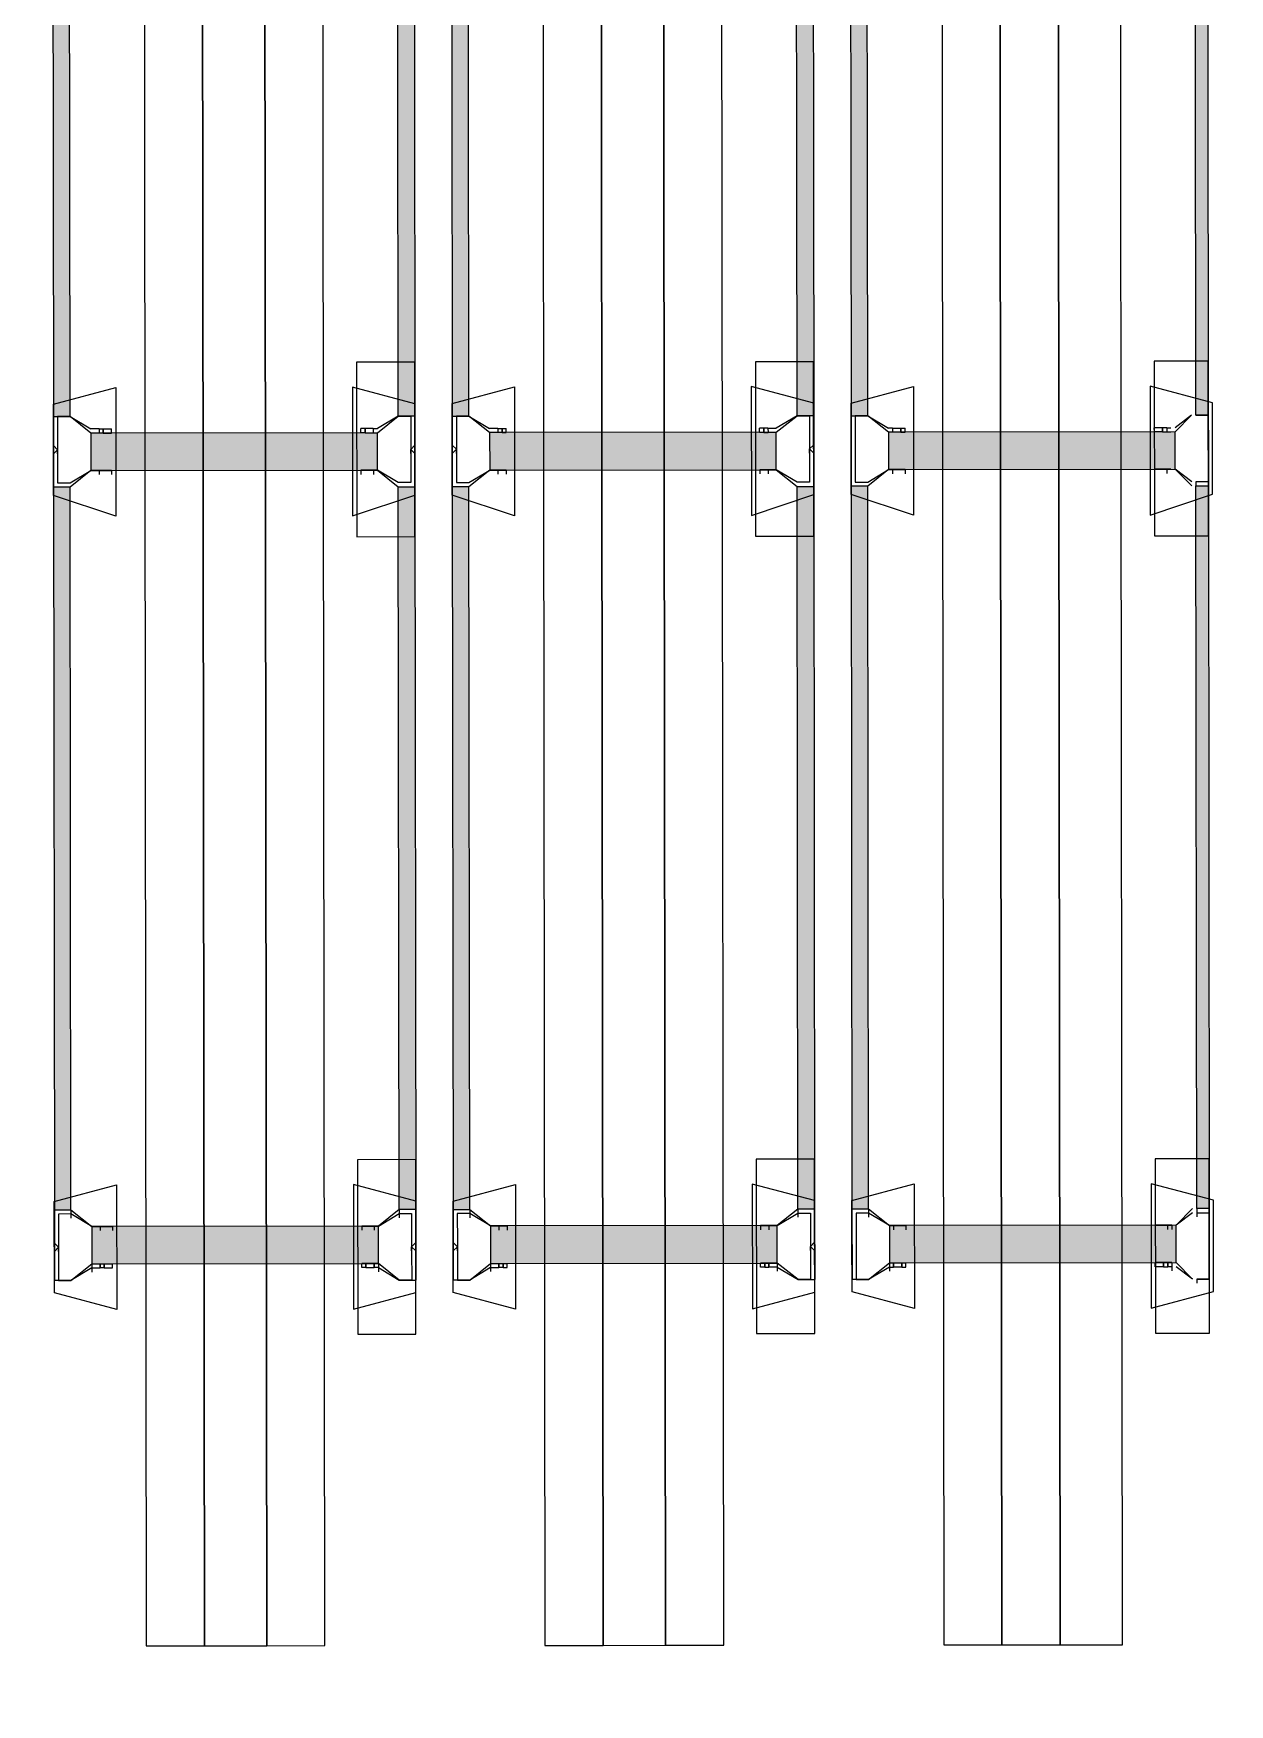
# Model space of a CAD drawing. Header units: feet. Extents: x -99009 to 3252343, y -11094690 to 9035152.
# Drawn here: x 2520094 to 2521596, y -1949587 to -1947488 of the extents above; entities that cross this region are included whole.
import ezdxf

# ---------------------------------------------------------------- set-up
doc = ezdxf.new("R2010")
doc.units = ezdxf.units.FT
doc.layers.add('1', color=1, linetype='Continuous')

# ---------------------------------------------------------------- blocks, each defined once
blk = doc.blocks.new('RM Stand 1')
at = {"transparency": 33554687}
for color, points in [(256, [(736127.3, -1126007.9), (737040.4, -1125992.3), (736127.3, -1125992.3)]), (256, [(736127.3, -1126007.9), (737040.4, -1126007.9), (737040.4, -1125992.3)]), (256, [(737129.1, -1126007.9), (738036.9, -1125992.3), (737129.1, -1125992.3)]), (256, [(737129.1, -1126007.9), (738036.9, -1126007.9), (738036.9, -1125992.3)]), (1, [(737108.2, -1126394), (737061.2, -1126034), (737061.2, -1126394)]), (1, [(737108.2, -1126394), (737108.2, -1126034), (737061.2, -1126034)]), (1, [(737108.2, -1126394), (737061.2, -1126034), (737061.2, -1126394)]), (1, [(737108.2, -1126394), (737108.2, -1126034), (737061.2, -1126034)]), (1, [(738104.7, -1126394), (738057.7, -1126034), (738057.7, -1126394)]), (1, [(738104.7, -1126394), (738104.7, -1126034), (738057.7, -1126034)]), (256, [(736127.3, -1126441), (737040.4, -1126420.1), (736127.3, -1126420.1)]), (256, [(736127.3, -1126441), (737040.4, -1126441), (737040.4, -1126420.1)]), (256, [(737129.1, -1126441), (738036.9, -1126420.1), (737129.1, -1126420.1)]), (256, [(737129.1, -1126441), (738036.9, -1126441), (738036.9, -1126420.1)]), (256, [(736127.3, -1126508.8), (737040.4, -1126487.9), (736127.3, -1126487.9)]), (256, [(736127.3, -1126508.8), (737040.4, -1126508.8), (737040.4, -1126487.9)]), (256, [(737129.1, -1126508.8), (738036.9, -1126487.9), (737129.1, -1126487.9)]), (256, [(737129.1, -1126508.8), (738036.9, -1126508.8), (738036.9, -1126487.9)]), (1, [(737108.2, -1126894.9), (737061.2, -1126534.9), (737061.2, -1126894.9)]), (1, [(737108.2, -1126894.9), (737108.2, -1126534.9), (737061.2, -1126534.9)]), (1, [(737108.2, -1126894.9), (737061.2, -1126534.9), (737061.2, -1126894.9)]), (1, [(737108.2, -1126894.9), (737108.2, -1126534.9), (737061.2, -1126534.9)]), (1, [(738104.7, -1126894.9), (738057.7, -1126534.9), (738057.7, -1126894.9)]), (1, [(738104.7, -1126894.9), (738104.7, -1126534.9), (738057.7, -1126534.9)]), (256, [(736127.3, -1126941.9), (737040.4, -1126921), (736127.3, -1126921)]), (256, [(736127.3, -1126941.9), (737040.4, -1126941.9), (737040.4, -1126921)]), (256, [(737129.1, -1126941.9), (738036.9, -1126921), (737129.1, -1126921)]), (256, [(737129.1, -1126941.9), (738036.9, -1126941.9), (738036.9, -1126921)]), (256, [(736127.3, -1127009.7), (737040.4, -1126988.8), (736127.3, -1126988.8)]), (256, [(736127.3, -1127009.7), (737040.4, -1127009.7), (737040.4, -1126988.8)]), (256, [(737129.1, -1127009.7), (738036.9, -1126988.8), (737129.1, -1126988.8)]), (256, [(737129.1, -1127009.7), (738036.9, -1127009.7), (738036.9, -1126988.8)]), (1, [(737108.2, -1127395.8), (737061.2, -1127035.8), (737061.2, -1127395.8)]), (1, [(737108.2, -1127395.8), (737108.2, -1127035.8), (737061.2, -1127035.8)]), (1, [(737108.2, -1127395.8), (737061.2, -1127035.8), (737061.2, -1127395.8)]), (1, [(737108.2, -1127395.8), (737108.2, -1127035.8), (737061.2, -1127035.8)]), (1, [(738104.7, -1127395.8), (738057.7, -1127035.8), (738057.7, -1127395.8)]), (1, [(738104.7, -1127395.8), (738104.7, -1127035.8), (738057.7, -1127035.8)]), (256, [(736127.3, -1127442.7), (737040.4, -1127421.9), (736127.3, -1127421.9)]), (256, [(736127.3, -1127442.7), (737040.4, -1127442.7), (737040.4, -1127421.9)]), (256, [(737129.1, -1127442.7), (738036.9, -1127421.9), (737129.1, -1127421.9)]), (256, [(737129.1, -1127442.7), (738036.9, -1127442.7), (738036.9, -1127421.9)])]:
    blk.add_hatch(color=color, dxfattribs=at).paths.add_polyline_path(points)
for points in [[(736127.3, -1125992.3), (737040.4, -1125992.3), (737040.4, -1126007.9), (736127.3, -1126007.9), (736127.3, -1125992.3), (736038.6, -1125992.3)], [(736972.5, -1125992.3), (736972.5, -1126060.1), (737191.7, -1126060.1), (737191.7, -1125992.3), (736972.5, -1125992.3)], [(736972.5, -1125992.3), (736972.5, -1126060.1), (737191.7, -1126060.1), (737191.7, -1125992.3), (736972.5, -1125992.3)], [(737024.7, -1125987.1), (737003.8, -1126065.3), (737165.6, -1126065.3), (737139.5, -1125987.1), (737024.7, -1125987.1)], [(737024.7, -1125987.1), (737003.8, -1126065.3), (737165.6, -1126065.3), (737139.5, -1125987.1), (737024.7, -1125987.1)], [(737040.4, -1125992.3), (737129.1, -1125992.3)], [(737040.4, -1126007.9), (737040.4, -1125992.3), (737040.4, -1126007.9)], [(737040.4, -1125992.3), (737076.9, -1125992.3), (737040.4, -1125992.3)], [(737129.1, -1125992.3), (738036.9, -1125992.3), (738036.9, -1126007.9), (737129.1, -1126007.9), (737129.1, -1125992.3), (737040.4, -1125992.3)], [(737040.4, -1126007.9), (737040.4, -1125992.3), (737040.4, -1126007.9)], [(737040.4, -1125992.3), (737076.9, -1125992.3), (737040.4, -1125992.3)], [(737076.9, -1125992.3), (737082.1, -1125992.3), (737076.9, -1125992.3)], [(737076.9, -1125992.3), (737082.1, -1125992.3), (737076.9, -1125992.3)], [(737082.1, -1125992.3), (737087.3, -1125992.3), (737082.1, -1125992.3)], [(737082.1, -1125992.3), (737087.3, -1125992.3), (737082.1, -1125992.3)], [(737123.8, -1125992.3), (737087.3, -1125992.3), (737129.1, -1125992.3)], [(737123.8, -1125992.3), (737087.3, -1125992.3), (737129.1, -1125992.3)], [(737123.8, -1125992.3), (737123.8, -1126007.9)], [(737123.8, -1125992.3), (737123.8, -1126007.9)], [(737129.1, -1126007.9), (737129.1, -1125992.3)], [(737129.1, -1126007.9), (737129.1, -1125992.3)], [(737974.3, -1125992.3), (737974.3, -1126060.1), (738193.4, -1126060.1), (738193.4, -1125992.3), (737974.3, -1125992.3)], [(738026.4, -1125987.1), (738005.6, -1126065.3), (738162.1, -1126065.3), (738141.2, -1125987.1), (738026.4, -1125987.1)], [(738036.9, -1125992.3), (738125.6, -1125992.3)], [(738036.9, -1125992.3), (738036.9, -1126007.9)], [(738042.1, -1125992.3), (738078.6, -1125992.3), (738036.9, -1125992.3)], [(738042.1, -1126007.9), (738042.1, -1125992.3)], [(738078.6, -1125992.3), (738083.8, -1125992.3), (738078.6, -1125992.3)], [(738083.8, -1125992.3), (738089, -1125992.3), (738083.8, -1125992.3)], [(738089, -1125992.3), (738125.6, -1125992.3), (738089, -1125992.3)], [(738125.6, -1125992.3), (738125.6, -1126007.9), (738125.6, -1125992.3)], [(737061.2, -1126034), (737040.4, -1126013.2), (737056, -1126034)], [(737061.2, -1126034), (737040.4, -1126013.2), (737056, -1126034)], [(737123.8, -1126013.2), (737108.2, -1126034), (737129.1, -1126013.2)], [(737123.8, -1126013.2), (737108.2, -1126034), (737129.1, -1126013.2)], [(737123.8, -1126007.9), (737129.1, -1126007.9)], [(737123.8, -1126007.9), (737129.1, -1126007.9)], [(738036.9, -1126007.9), (738042.1, -1126007.9)], [(738042.1, -1126013.2), (738057.7, -1126034), (738036.9, -1126013.2)], [(738042.1, -1126007.9), (738047.3, -1126007.9)], [(738104.7, -1126034), (738125.6, -1126013.2), (738109.9, -1126034)], [(738125.6, -1126007.9), (738130.8, -1126007.9)], [(737056, -1126044.5), (737061.2, -1126044.5), (737061.2, -1126039.3)], [(737056, -1126044.5), (737056, -1126039.3)], [(737056, -1126044.5), (737061.2, -1126044.5), (737061.2, -1126039.3)], [(737056, -1126044.5), (737056, -1126039.3)], [(737108.2, -1126394), (737108.2, -1126034), (737061.2, -1126034), (737061.2, -1126394), (737108.2, -1126394)], [(737108.2, -1126394), (737108.2, -1126034), (737061.2, -1126034), (737061.2, -1126394), (737108.2, -1126394)], [(737108.2, -1126039.3), (737108.2, -1126044.5), (737108.2, -1126039.3)], [(737108.2, -1126039.3), (737108.2, -1126044.5), (737108.2, -1126039.3)], [(738104.7, -1126394), (738104.7, -1126034), (738057.7, -1126034), (738057.7, -1126394), (738104.7, -1126394)], [(738057.7, -1126044.5), (738057.7, -1126039.3), (738057.7, -1126044.5)], [(738057.7, -1126039.3), (738063, -1126039.3)], [(738104.7, -1126039.3), (738109.9, -1126039.3)], [(738104.7, -1126039.3), (738104.7, -1126044.5)], [(738109.9, -1126039.3), (738109.9, -1126044.5), (738104.7, -1126044.5)], [(738109.9, -1126039.3), (738115.1, -1126039.3)], [(737056, -1126049.7), (737061.2, -1126049.7), (737061.2, -1126044.5)], [(737056, -1126044.5), (737056, -1126049.7)], [(737056, -1126044.5), (737061.2, -1126044.5)], [(737056, -1126049.7), (737061.2, -1126049.7), (737061.2, -1126044.5)], [(737056, -1126044.5), (737056, -1126049.7)], [(737056, -1126044.5), (737061.2, -1126044.5)], [(737061.2, -1126049.7), (737056, -1126049.7), (737056, -1126060.1)], [(737061.2, -1126049.7), (737061.2, -1126060.1), (737056, -1126060.1)], [(737061.2, -1126049.7), (737056, -1126049.7), (737056, -1126060.1)], [(737061.2, -1126049.7), (737061.2, -1126060.1), (737056, -1126060.1)], [(737108.2, -1126049.7), (737108.2, -1126044.5), (737108.2, -1126049.7)], [(737108.2, -1126044.5), (737113.4, -1126044.5)], [(737108.2, -1126044.5), (737113.4, -1126044.5)], [(737108.2, -1126049.7), (737108.2, -1126044.5), (737108.2, -1126049.7)], [(737108.2, -1126044.5), (737113.4, -1126044.5)], [(737108.2, -1126044.5), (737113.4, -1126044.5)], [(737108.2, -1126049.7), (737108.2, -1126060.1), (737108.2, -1126049.7)], [(737108.2, -1126049.7), (737108.2, -1126060.1), (737108.2, -1126049.7)], [(737108.2, -1126060.1), (737113.4, -1126060.1)], [(737108.2, -1126060.1), (737113.4, -1126060.1)], [(738057.7, -1126049.7), (738057.7, -1126044.5), (738057.7, -1126049.7)], [(738057.7, -1126044.5), (738063, -1126044.5)], [(738057.7, -1126049.7), (738057.7, -1126060.1), (738057.7, -1126049.7)], [(738057.7, -1126060.1), (738063, -1126060.1)], [(738104.7, -1126049.7), (738109.9, -1126049.7), (738109.9, -1126044.5)], [(738104.7, -1126044.5), (738104.7, -1126049.7)], [(738104.7, -1126044.5), (738109.9, -1126044.5)], [(738109.9, -1126049.7), (738104.7, -1126049.7), (738104.7, -1126060.1)], [(738109.9, -1126049.7), (738109.9, -1126060.1), (738104.7, -1126060.1)], [(732584.7, -1126180.1), (738584.7, -1126180.1), (738584.7, -1126101.9), (732584.7, -1126101.9), (732584.7, -1126180.1)], [(732584.7, -1126253.2), (738584.7, -1126253.2), (738584.7, -1126180.1), (732584.7, -1126180.1), (732584.7, -1126253.2)], [(732584.7, -1126326.2), (738584.7, -1126326.2), (738584.7, -1126253.2), (732584.7, -1126253.2), (732584.7, -1126326.2)], [(737024.7, -1126441), (737003.8, -1126362.7), (737165.6, -1126362.7), (737139.5, -1126441), (737024.7, -1126441)], [(737024.7, -1126441), (737003.8, -1126362.7), (737165.6, -1126362.7), (737139.5, -1126441), (737024.7, -1126441)], [(737061.2, -1126378.4), (737056, -1126378.4), (737056, -1126373.2)], [(737061.2, -1126378.4), (737061.2, -1126373.2), (737056, -1126373.2)], [(737061.2, -1126378.4), (737056, -1126378.4), (737056, -1126373.2)], [(737061.2, -1126378.4), (737061.2, -1126373.2), (737056, -1126373.2)], [(737108.2, -1126378.4), (737108.2, -1126373.2), (737108.2, -1126378.4)], [(737108.2, -1126373.2), (737113.4, -1126373.2)], [(737108.2, -1126378.4), (737108.2, -1126373.2), (737108.2, -1126378.4)], [(737108.2, -1126373.2), (737113.4, -1126373.2)], [(738026.4, -1126441), (738005.6, -1126362.7), (738162.1, -1126362.7), (738141.2, -1126441), (738026.4, -1126441)], [(738057.7, -1126378.4), (738057.7, -1126373.2), (738057.7, -1126378.4)], [(738057.7, -1126373.2), (738063, -1126373.2)], [(738109.9, -1126378.4), (738104.7, -1126378.4), (738104.7, -1126373.2)], [(738109.9, -1126378.4), (738109.9, -1126373.2), (738104.7, -1126373.2)], [(737061.2, -1126394), (737040.4, -1126420.1), (737056, -1126394)], [(737061.2, -1126394), (737040.4, -1126420.1), (737056, -1126394)], [(737056, -1126378.4), (737061.2, -1126378.4), (737061.2, -1126383.6), (737061.2, -1126388.8)], [(737056, -1126388.8), (737056, -1126383.6), (737056, -1126378.4)], [(737056, -1126378.4), (737061.2, -1126378.4), (737061.2, -1126383.6), (737061.2, -1126388.8)], [(737056, -1126388.8), (737056, -1126383.6), (737056, -1126378.4)], [(737056, -1126388.8), (737061.2, -1126388.8)], [(737056, -1126388.8), (737061.2, -1126388.8), (737061.2, -1126394)], [(737056, -1126388.8), (737056, -1126394)], [(737056, -1126388.8), (737061.2, -1126388.8)], [(737056, -1126388.8), (737061.2, -1126388.8), (737061.2, -1126394)], [(737056, -1126388.8), (737056, -1126394)], [(737108.2, -1126378.4), (737108.2, -1126383.6), (737108.2, -1126388.8), (737108.2, -1126383.6), (737108.2, -1126378.4)], [(737108.2, -1126378.4), (737108.2, -1126383.6), (737108.2, -1126388.8), (737108.2, -1126383.6), (737108.2, -1126378.4)], [(737108.2, -1126388.8), (737113.4, -1126388.8)], [(737108.2, -1126394), (737108.2, -1126388.8), (737108.2, -1126394)], [(737108.2, -1126388.8), (737113.4, -1126388.8)], [(737108.2, -1126388.8), (737113.4, -1126388.8)], [(737108.2, -1126394), (737108.2, -1126388.8), (737108.2, -1126394)], [(737108.2, -1126388.8), (737113.4, -1126388.8)], [(737123.8, -1126420.1), (737108.2, -1126394), (737129.1, -1126420.1)], [(737123.8, -1126420.1), (737108.2, -1126394), (737129.1, -1126420.1)], [(738036.9, -1126420.1), (738057.7, -1126394)], [(738057.7, -1126394), (738042.1, -1126420.1)], [(738057.7, -1126378.4), (738057.7, -1126383.6), (738057.7, -1126388.8), (738057.7, -1126383.6), (738057.7, -1126378.4)], [(738057.7, -1126388.8), (738063, -1126388.8)], [(738057.7, -1126388.8), (738057.7, -1126394), (738057.7, -1126388.8)], [(738104.7, -1126378.4), (738109.9, -1126378.4), (738109.9, -1126383.6), (738109.9, -1126388.8)], [(738104.7, -1126388.8), (738104.7, -1126383.6), (738104.7, -1126378.4)], [(738104.7, -1126388.8), (738109.9, -1126388.8)], [(738104.7, -1126394), (738104.7, -1126388.8)], [(738109.9, -1126394), (738109.9, -1126388.8), (738104.7, -1126388.8)], [(738125.6, -1126420.1), (738104.7, -1126394)], [(738104.7, -1126394), (738109.9, -1126394)], [(738109.9, -1126394), (738125.6, -1126420.1)], [(738109.9, -1126394), (738115.1, -1126394)], [(736127.3, -1126441), (737040.4, -1126441), (737040.4, -1126420.1), (736127.3, -1126420.1), (736127.3, -1126441)], [(737040.4, -1126420.1), (737040.4, -1126435.8)], [(737040.4, -1126441), (737040.4, -1126420.1)], [(737040.4, -1126420.1), (737040.4, -1126435.8)], [(737040.4, -1126441), (737040.4, -1126420.1)], [(737040.4, -1126435.8), (737076.9, -1126435.8)], [(737040.4, -1126435.8), (737076.9, -1126435.8)], [(737076.9, -1126435.8), (737082.1, -1126435.8)], [(737076.9, -1126435.8), (737082.1, -1126435.8)], [(737082.1, -1126435.8), (737087.3, -1126435.8)], [(737082.1, -1126435.8), (737087.3, -1126435.8)], [(737087.3, -1126435.8), (737123.8, -1126435.8)], [(737087.3, -1126435.8), (737123.8, -1126435.8)], [(737123.8, -1126435.8), (737123.8, -1126420.1)], [(737123.8, -1126435.8), (737123.8, -1126420.1)], [(737129.1, -1126420.1), (737129.1, -1126441)], [(737129.1, -1126441), (738036.9, -1126441), (738036.9, -1126420.1), (737129.1, -1126420.1), (737129.1, -1126441)], [(737129.1, -1126420.1), (737129.1, -1126441)], [(738036.9, -1126420.1), (738042.1, -1126420.1)], [(738036.9, -1126441), (738036.9, -1126420.1)], [(738042.1, -1126420.1), (738047.3, -1126420.1)], [(738042.1, -1126420.1), (738042.1, -1126435.8)], [(738042.1, -1126435.8), (738078.6, -1126435.8)], [(738078.6, -1126435.8), (738083.8, -1126435.8)], [(738083.8, -1126435.8), (738089, -1126435.8)], [(738089, -1126435.8), (738125.6, -1126435.8)], [(738125.6, -1126435.8), (738125.6, -1126420.1), (738125.6, -1126441)], [(737040.4, -1126441), (737129.1, -1126441)], [(737076.9, -1126441), (737040.4, -1126441)], [(737040.4, -1126441), (737129.1, -1126441)], [(737076.9, -1126441), (737040.4, -1126441)], [(737076.9, -1126441), (737082.1, -1126441)], [(737076.9, -1126441), (737082.1, -1126441)], [(737087.3, -1126441), (737082.1, -1126441)], [(737087.3, -1126441), (737082.1, -1126441)], [(737129.1, -1126441), (737087.3, -1126441)], [(737129.1, -1126441), (737087.3, -1126441)], [(738036.9, -1126441), (738125.6, -1126441)], [(738078.6, -1126441), (738036.9, -1126441)], [(738078.6, -1126441), (738083.8, -1126441)], [(738089, -1126441), (738083.8, -1126441)], [(738125.6, -1126441), (738089, -1126441)], [(736127.3, -1126487.9), (737040.4, -1126487.9), (737040.4, -1126508.8), (736127.3, -1126508.8), (736127.3, -1126487.9), (736038.6, -1126487.9)], [(736972.5, -1126487.9), (736972.5, -1126561), (737191.7, -1126561), (737191.7, -1126487.9), (736972.5, -1126487.9)], [(736972.5, -1126487.9), (736972.5, -1126561), (737191.7, -1126561), (737191.7, -1126487.9), (736972.5, -1126487.9)], [(737024.7, -1126487.9), (737003.8, -1126566.2), (737165.6, -1126566.2), (737139.5, -1126487.9), (737024.7, -1126487.9)], [(737024.7, -1126487.9), (737003.8, -1126566.2), (737165.6, -1126566.2), (737139.5, -1126487.9), (737024.7, -1126487.9)], [(737040.4, -1126487.9), (737129.1, -1126487.9)], [(737040.4, -1126487.9), (737040.4, -1126508.8)], [(737076.9, -1126487.9), (737040.4, -1126487.9)], [(737129.1, -1126487.9), (738036.9, -1126487.9), (738036.9, -1126508.8), (737129.1, -1126508.8), (737129.1, -1126487.9), (737040.4, -1126487.9)], [(737040.4, -1126487.9), (737040.4, -1126508.8)], [(737076.9, -1126487.9), (737040.4, -1126487.9)], [(737040.4, -1126508.8), (737040.4, -1126493.2)], [(737040.4, -1126493.2), (737076.9, -1126493.2)], [(737040.4, -1126508.8), (737040.4, -1126493.2)], [(737040.4, -1126493.2), (737076.9, -1126493.2)], [(737076.9, -1126493.2), (737082.1, -1126493.2), (737076.9, -1126487.9)], [(737076.9, -1126493.2), (737082.1, -1126493.2), (737076.9, -1126487.9)], [(737082.1, -1126487.9), (737087.3, -1126487.9)], [(737087.3, -1126493.2), (737082.1, -1126493.2), (737087.3, -1126487.9)], [(737082.1, -1126487.9), (737087.3, -1126487.9)], [(737087.3, -1126493.2), (737082.1, -1126493.2), (737087.3, -1126487.9)], [(737082.1, -1126493.2), (737087.3, -1126493.2)], [(737082.1, -1126493.2), (737087.3, -1126493.2)], [(737129.1, -1126487.9), (737087.3, -1126487.9)], [(737129.1, -1126487.9), (737087.3, -1126487.9)], [(737087.3, -1126493.2), (737123.8, -1126493.2)], [(737087.3, -1126493.2), (737123.8, -1126493.2)], [(737123.8, -1126493.2), (737123.8, -1126508.8)], [(737123.8, -1126493.2), (737123.8, -1126508.8)], [(737129.1, -1126508.8), (737129.1, -1126487.9)], [(737129.1, -1126508.8), (737129.1, -1126487.9)], [(737974.3, -1126487.9), (737974.3, -1126561), (738193.4, -1126561), (738193.4, -1126487.9), (737974.3, -1126487.9)], [(738026.4, -1126487.9), (738005.6, -1126566.2), (738162.1, -1126566.2), (738141.2, -1126487.9), (738026.4, -1126487.9)], [(738036.9, -1126487.9), (738125.6, -1126487.9)], [(738036.9, -1126487.9), (738036.9, -1126508.8)], [(738078.6, -1126487.9), (738036.9, -1126487.9)], [(738042.1, -1126508.8), (738042.1, -1126493.2)], [(738042.1, -1126493.2), (738078.6, -1126493.2)], [(738078.6, -1126493.2), (738083.8, -1126493.2), (738078.6, -1126487.9)], [(738083.8, -1126487.9), (738089, -1126487.9)], [(738089, -1126493.2), (738083.8, -1126493.2), (738089, -1126487.9)], [(738083.8, -1126493.2), (738089, -1126493.2)], [(738125.6, -1126487.9), (738089, -1126487.9)], [(738089, -1126493.2), (738125.6, -1126493.2)], [(738125.6, -1126493.2), (738125.6, -1126508.8), (738125.6, -1126487.9)], [(737061.2, -1126534.9), (737040.4, -1126508.8), (737056, -1126534.9)], [(737061.2, -1126534.9), (737040.4, -1126508.8), (737056, -1126534.9)], [(737123.8, -1126508.8), (737108.2, -1126534.9), (737129.1, -1126508.8)], [(737123.8, -1126508.8), (737108.2, -1126534.9), (737129.1, -1126508.8)], [(738036.9, -1126508.8), (738057.7, -1126534.9)], [(738036.9, -1126508.8), (738042.1, -1126508.8)], [(738057.7, -1126534.9), (738042.1, -1126508.8)], [(738042.1, -1126508.8), (738047.3, -1126508.8)], [(738125.6, -1126508.8), (738104.7, -1126534.9)], [(738109.9, -1126534.9), (738125.6, -1126508.8)], [(737056, -1126545.3), (737061.2, -1126545.3), (737061.2, -1126534.9)], [(737056, -1126545.3), (737056, -1126534.9)], [(737056, -1126545.3), (737061.2, -1126545.3), (737061.2, -1126534.9)], [(737056, -1126545.3), (737056, -1126534.9)], [(737108.2, -1126894.9), (737108.2, -1126534.9), (737061.2, -1126534.9), (737061.2, -1126894.9), (737108.2, -1126894.9)], [(737108.2, -1126894.9), (737108.2, -1126534.9), (737061.2, -1126534.9), (737061.2, -1126894.9), (737108.2, -1126894.9)], [(737108.2, -1126534.9), (737108.2, -1126545.3), (737108.2, -1126534.9)], [(737108.2, -1126534.9), (737108.2, -1126545.3), (737108.2, -1126534.9)], [(738057.7, -1126545.3), (738057.7, -1126534.9), (738057.7, -1126545.3)], [(738104.7, -1126894.9), (738104.7, -1126534.9), (738057.7, -1126534.9), (738057.7, -1126894.9), (738104.7, -1126894.9)], [(738104.7, -1126534.9), (738109.9, -1126534.9)], [(738104.7, -1126534.9), (738104.7, -1126545.3)], [(738109.9, -1126534.9), (738109.9, -1126545.3), (738104.7, -1126545.3)], [(738109.9, -1126534.9), (738115.1, -1126534.9)], [(737056, -1126550.6), (737061.2, -1126550.6), (737061.2, -1126545.3)], [(737056, -1126545.3), (737056, -1126550.6)], [(737056, -1126545.3), (737061.2, -1126545.3)], [(737056, -1126550.6), (737061.2, -1126550.6), (737061.2, -1126545.3)], [(737056, -1126545.3), (737056, -1126550.6)], [(737056, -1126545.3), (737061.2, -1126545.3)], [(737061.2, -1126550.6), (737056, -1126550.6), (737056, -1126555.8)], [(737061.2, -1126550.6), (737061.2, -1126555.8), (737056, -1126555.8)], [(737061.2, -1126550.6), (737056, -1126550.6), (737056, -1126555.8)], [(737061.2, -1126550.6), (737061.2, -1126555.8), (737056, -1126555.8)], [(737108.2, -1126550.6), (737108.2, -1126545.3), (737108.2, -1126550.6)], [(737108.2, -1126545.3), (737113.4, -1126545.3)], [(737108.2, -1126545.3), (737113.4, -1126545.3)], [(737108.2, -1126550.6), (737108.2, -1126545.3), (737108.2, -1126550.6)], [(737108.2, -1126545.3), (737113.4, -1126545.3)], [(737108.2, -1126545.3), (737113.4, -1126545.3)], [(737108.2, -1126550.6), (737108.2, -1126555.8), (737108.2, -1126550.6)], [(737108.2, -1126550.6), (737108.2, -1126555.8), (737108.2, -1126550.6)], [(737108.2, -1126555.8), (737113.4, -1126555.8)], [(737108.2, -1126555.8), (737113.4, -1126555.8)], [(738057.7, -1126550.6), (738057.7, -1126545.3), (738057.7, -1126550.6)], [(738057.7, -1126545.3), (738063, -1126545.3)], [(738057.7, -1126550.6), (738057.7, -1126555.8), (738057.7, -1126550.6)], [(738057.7, -1126555.8), (738063, -1126555.8)], [(738104.7, -1126550.6), (738109.9, -1126550.6), (738109.9, -1126545.3)], [(738104.7, -1126545.3), (738104.7, -1126550.6)], [(738104.7, -1126545.3), (738109.9, -1126545.3)], [(738109.9, -1126550.6), (738104.7, -1126550.6), (738104.7, -1126555.8)], [(738109.9, -1126550.6), (738109.9, -1126555.8), (738104.7, -1126555.8)], [(732584.7, -1126675.8), (738584.7, -1126675.8), (738584.7, -1126602.7), (732584.7, -1126602.7), (732584.7, -1126675.8)], [(732584.7, -1126754), (738584.7, -1126754), (738584.7, -1126675.8), (732584.7, -1126675.8), (732584.7, -1126754)], [(732584.7, -1126827.1), (738584.7, -1126827.1), (738584.7, -1126754), (732584.7, -1126754), (732584.7, -1126827.1)], [(737024.7, -1126941.9), (737003.8, -1126863.6), (737165.6, -1126863.6), (737139.5, -1126941.9), (737024.7, -1126941.9)], [(737024.7, -1126941.9), (737003.8, -1126863.6), (737165.6, -1126863.6), (737139.5, -1126941.9), (737024.7, -1126941.9)], [(737061.2, -1126879.2), (737056, -1126879.2), (737056, -1126874)], [(737061.2, -1126879.2), (737061.2, -1126874), (737056, -1126874)], [(737061.2, -1126879.2), (737056, -1126879.2), (737056, -1126874)], [(737061.2, -1126879.2), (737061.2, -1126874), (737056, -1126874)], [(737056, -1126879.2), (737061.2, -1126879.2), (737061.2, -1126884.5)], [(737056, -1126884.5), (737056, -1126879.2)], [(737056, -1126879.2), (737061.2, -1126879.2), (737061.2, -1126884.5)], [(737056, -1126884.5), (737056, -1126879.2)], [(737108.2, -1126879.2), (737108.2, -1126874), (737108.2, -1126879.2)], [(737108.2, -1126874), (737113.4, -1126874)], [(737108.2, -1126879.2), (737108.2, -1126874), (737108.2, -1126879.2)], [(737108.2, -1126874), (737113.4, -1126874)], [(737108.2, -1126879.2), (737108.2, -1126884.5), (737108.2, -1126879.2)], [(737108.2, -1126879.2), (737108.2, -1126884.5), (737108.2, -1126879.2)], [(738026.4, -1126941.9), (738005.6, -1126863.6), (738162.1, -1126863.6), (738141.2, -1126941.9), (738026.4, -1126941.9)], [(738057.7, -1126879.2), (738057.7, -1126874), (738057.7, -1126879.2)], [(738057.7, -1126874), (738063, -1126874)], [(738057.7, -1126879.2), (738057.7, -1126884.5), (738057.7, -1126879.2)], [(738109.9, -1126879.2), (738104.7, -1126879.2), (738104.7, -1126874)], [(738109.9, -1126879.2), (738109.9, -1126874), (738104.7, -1126874)], [(738104.7, -1126879.2), (738109.9, -1126879.2), (738109.9, -1126884.5)], [(738104.7, -1126884.5), (738104.7, -1126879.2)], [(737061.2, -1126894.9), (737040.4, -1126921), (737056, -1126894.9)], [(737061.2, -1126894.9), (737040.4, -1126921), (737056, -1126894.9)], [(737056, -1126884.5), (737061.2, -1126884.5)], [(737056, -1126884.5), (737061.2, -1126884.5), (737061.2, -1126894.9)], [(737056, -1126884.5), (737056, -1126894.9)], [(737056, -1126884.5), (737061.2, -1126884.5)], [(737056, -1126884.5), (737061.2, -1126884.5), (737061.2, -1126894.9)], [(737056, -1126884.5), (737056, -1126894.9)], [(737108.2, -1126884.5), (737113.4, -1126884.5)], [(737108.2, -1126894.9), (737108.2, -1126884.5), (737108.2, -1126894.9)], [(737108.2, -1126884.5), (737113.4, -1126884.5)], [(737108.2, -1126884.5), (737113.4, -1126884.5)], [(737108.2, -1126894.9), (737108.2, -1126884.5), (737108.2, -1126894.9)], [(737108.2, -1126884.5), (737113.4, -1126884.5)], [(737123.8, -1126921), (737108.2, -1126894.9), (737129.1, -1126921)], [(737123.8, -1126921), (737108.2, -1126894.9), (737129.1, -1126921)], [(738036.9, -1126921), (738057.7, -1126894.9)], [(738057.7, -1126894.9), (738042.1, -1126921)], [(738057.7, -1126884.5), (738063, -1126884.5)], [(738057.7, -1126884.5), (738057.7, -1126894.9), (738057.7, -1126884.5)], [(738104.7, -1126884.5), (738109.9, -1126884.5)], [(738104.7, -1126894.9), (738104.7, -1126884.5)], [(738109.9, -1126894.9), (738109.9, -1126884.5), (738104.7, -1126884.5)], [(738125.6, -1126921), (738104.7, -1126894.9)], [(738104.7, -1126894.9), (738109.9, -1126894.9)], [(738109.9, -1126894.9), (738125.6, -1126921)], [(738109.9, -1126894.9), (738115.1, -1126894.9)], [(736127.3, -1126941.9), (737040.4, -1126941.9), (737040.4, -1126921), (736127.3, -1126921), (736127.3, -1126941.9)], [(737040.4, -1126921), (737040.4, -1126936.6)], [(737040.4, -1126941.9), (737040.4, -1126921)], [(737040.4, -1126921), (737040.4, -1126936.6)], [(737040.4, -1126941.9), (737040.4, -1126921)], [(737123.8, -1126936.6), (737123.8, -1126921)], [(737123.8, -1126936.6), (737123.8, -1126921)], [(737129.1, -1126921), (737129.1, -1126941.9)], [(737129.1, -1126941.9), (738036.9, -1126941.9), (738036.9, -1126921), (737129.1, -1126921), (737129.1, -1126941.9)], [(737129.1, -1126921), (737129.1, -1126941.9)], [(738036.9, -1126921), (738042.1, -1126921)], [(738036.9, -1126941.9), (738036.9, -1126921)], [(738042.1, -1126921), (738047.3, -1126921)], [(738042.1, -1126921), (738042.1, -1126936.6)], [(738125.6, -1126936.6), (738125.6, -1126921), (738125.6, -1126941.9)], [(737040.4, -1126936.6), (737076.9, -1126936.6)], [(737040.4, -1126936.6), (737076.9, -1126936.6)], [(737040.4, -1126941.9), (737129.1, -1126941.9)], [(737076.9, -1126941.9), (737040.4, -1126941.9)], [(737040.4, -1126941.9), (737129.1, -1126941.9)], [(737076.9, -1126941.9), (737040.4, -1126941.9)], [(737076.9, -1126936.6), (737082.1, -1126936.6), (737076.9, -1126941.9)], [(737076.9, -1126936.6), (737082.1, -1126936.6), (737076.9, -1126941.9)], [(737082.1, -1126936.6), (737087.3, -1126936.6)], [(737087.3, -1126936.6), (737082.1, -1126936.6), (737087.3, -1126941.9)], [(737082.1, -1126936.6), (737087.3, -1126936.6)], [(737087.3, -1126936.6), (737082.1, -1126936.6), (737087.3, -1126941.9)], [(737082.1, -1126941.9), (737087.3, -1126941.9)], [(737082.1, -1126941.9), (737087.3, -1126941.9)], [(737087.3, -1126936.6), (737123.8, -1126936.6)], [(737087.3, -1126936.6), (737123.8, -1126936.6)], [(737129.1, -1126941.9), (737087.3, -1126941.9)], [(737129.1, -1126941.9), (737087.3, -1126941.9)], [(738036.9, -1126941.9), (738125.6, -1126941.9)], [(738078.6, -1126941.9), (738036.9, -1126941.9)], [(738042.1, -1126936.6), (738078.6, -1126936.6)], [(738078.6, -1126936.6), (738083.8, -1126936.6), (738078.6, -1126941.9)], [(738083.8, -1126936.6), (738089, -1126936.6)], [(738089, -1126936.6), (738083.8, -1126936.6), (738089, -1126941.9)], [(738083.8, -1126941.9), (738089, -1126941.9)], [(738089, -1126936.6), (738125.6, -1126936.6)], [(738125.6, -1126941.9), (738089, -1126941.9)], [(736127.3, -1126988.8), (737040.4, -1126988.8), (737040.4, -1127009.7), (736127.3, -1127009.7), (736127.3, -1126988.8)], [(736972.5, -1126988.8), (736972.5, -1127061.9), (737191.7, -1127061.9), (737191.7, -1126988.8), (736972.5, -1126988.8)], [(736972.5, -1126988.8), (736972.5, -1127061.9), (737191.7, -1127061.9), (737191.7, -1126988.8), (736972.5, -1126988.8)], [(737024.7, -1126988.8), (737003.8, -1127067.1), (737165.6, -1127067.1), (737139.5, -1126988.8), (737024.7, -1126988.8)], [(737024.7, -1126988.8), (737003.8, -1127067.1), (737165.6, -1127067.1), (737139.5, -1126988.8), (737024.7, -1126988.8)], [(737040.4, -1126988.8), (737129.1, -1126988.8)], [(737040.4, -1126988.8), (737040.4, -1127009.7)], [(737076.9, -1126988.8), (737040.4, -1126988.8)], [(737040.4, -1126988.8), (737129.1, -1126988.8)], [(737040.4, -1126988.8), (737040.4, -1127009.7)], [(737076.9, -1126988.8), (737040.4, -1126988.8)], [(737040.4, -1127009.7), (737040.4, -1126994)], [(737040.4, -1126994), (737076.9, -1126994)], [(737040.4, -1127009.7), (737040.4, -1126994)], [(737040.4, -1126994), (737076.9, -1126994)], [(737076.9, -1126994), (737082.1, -1126994), (737076.9, -1126988.8)], [(737076.9, -1126994), (737082.1, -1126994), (737076.9, -1126988.8)], [(737082.1, -1126988.8), (737087.3, -1126988.8)], [(737087.3, -1126994), (737082.1, -1126994), (737087.3, -1126988.8)], [(737082.1, -1126988.8), (737087.3, -1126988.8)], [(737087.3, -1126994), (737082.1, -1126994), (737087.3, -1126988.8)], [(737082.1, -1126994), (737087.3, -1126994)], [(737082.1, -1126994), (737087.3, -1126994)], [(737129.1, -1126988.8), (737087.3, -1126988.8)], [(737129.1, -1126988.8), (737087.3, -1126988.8)], [(737087.3, -1126994), (737123.8, -1126994)], [(737087.3, -1126994), (737123.8, -1126994)], [(737123.8, -1126994), (737123.8, -1127009.7)], [(737123.8, -1126994), (737123.8, -1127009.7)], [(737129.1, -1127009.7), (737129.1, -1126988.8)], [(737129.1, -1126988.8), (738036.9, -1126988.8), (738036.9, -1127009.7), (737129.1, -1127009.7), (737129.1, -1126988.8)], [(737129.1, -1127009.7), (737129.1, -1126988.8)], [(737974.3, -1126988.8), (737974.3, -1127061.9), (738193.4, -1127061.9), (738193.4, -1126988.8), (737974.3, -1126988.8)], [(738026.4, -1126988.8), (738005.6, -1127067.1), (738162.1, -1127067.1), (738141.2, -1126988.8), (738026.4, -1126988.8)], [(738036.9, -1126988.8), (738125.6, -1126988.8)], [(738036.9, -1126988.8), (738036.9, -1127009.7)], [(738078.6, -1126988.8), (738036.9, -1126988.8)], [(738042.1, -1127009.7), (738042.1, -1126994)], [(738042.1, -1126994), (738078.6, -1126994)], [(738078.6, -1126994), (738083.8, -1126994), (738078.6, -1126988.8)], [(738083.8, -1126988.8), (738089, -1126988.8)], [(738089, -1126994), (738083.8, -1126994), (738089, -1126988.8)], [(738083.8, -1126994), (738089, -1126994)], [(738125.6, -1126988.8), (738089, -1126988.8)], [(738089, -1126994), (738125.6, -1126994)], [(738125.6, -1126994), (738125.6, -1127009.7), (738125.6, -1126988.8)], [(737061.2, -1127035.8), (737040.4, -1127009.7), (737056, -1127035.8)], [(737061.2, -1127035.8), (737040.4, -1127009.7), (737056, -1127035.8)], [(737123.8, -1127009.7), (737108.2, -1127035.8), (737129.1, -1127009.7)], [(737123.8, -1127009.7), (737108.2, -1127035.8), (737129.1, -1127009.7)], [(738036.9, -1127009.7), (738057.7, -1127035.8)], [(738036.9, -1127009.7), (738042.1, -1127009.7)], [(738057.7, -1127035.8), (738042.1, -1127009.7)], [(738042.1, -1127009.7), (738047.3, -1127009.7)], [(738125.6, -1127009.7), (738104.7, -1127035.8)], [(738109.9, -1127035.8), (738125.6, -1127009.7)], [(737056, -1127041), (737061.2, -1127041), (737061.2, -1127035.8)], [(737056, -1127041), (737056, -1127035.8)], [(737056, -1127041), (737061.2, -1127041), (737061.2, -1127035.8)], [(737056, -1127041), (737056, -1127035.8)], [(737056, -1127051.4), (737061.2, -1127051.4), (737061.2, -1127046.2), (737061.2, -1127041)], [(737056, -1127041), (737056, -1127046.2), (737056, -1127051.4)], [(737056, -1127041), (737061.2, -1127041)], [(737056, -1127051.4), (737061.2, -1127051.4), (737061.2, -1127046.2), (737061.2, -1127041)], [(737056, -1127041), (737056, -1127046.2), (737056, -1127051.4)], [(737056, -1127041), (737061.2, -1127041)], [(737108.2, -1127395.8), (737108.2, -1127035.8), (737061.2, -1127035.8), (737061.2, -1127395.8), (737108.2, -1127395.8)], [(737108.2, -1127395.8), (737108.2, -1127035.8), (737061.2, -1127035.8), (737061.2, -1127395.8), (737108.2, -1127395.8)], [(737108.2, -1127035.8), (737108.2, -1127041), (737108.2, -1127035.8)], [(737108.2, -1127035.8), (737108.2, -1127041), (737108.2, -1127035.8)], [(737108.2, -1127051.4), (737108.2, -1127046.2), (737108.2, -1127041), (737108.2, -1127046.2), (737108.2, -1127051.4)], [(737108.2, -1127041), (737113.4, -1127041)], [(737108.2, -1127041), (737113.4, -1127041)], [(737108.2, -1127051.4), (737108.2, -1127046.2), (737108.2, -1127041), (737108.2, -1127046.2), (737108.2, -1127051.4)], [(737108.2, -1127041), (737113.4, -1127041)], [(737108.2, -1127041), (737113.4, -1127041)], [(738057.7, -1127041), (738057.7, -1127035.8), (738057.7, -1127041)], [(738104.7, -1127395.8), (738104.7, -1127035.8), (738057.7, -1127035.8), (738057.7, -1127395.8), (738104.7, -1127395.8)], [(738057.7, -1127051.4), (738057.7, -1127046.2), (738057.7, -1127041), (738057.7, -1127046.2), (738057.7, -1127051.4)], [(738057.7, -1127041), (738063, -1127041)], [(738104.7, -1127035.8), (738109.9, -1127035.8)], [(738104.7, -1127035.8), (738104.7, -1127041)], [(738109.9, -1127035.8), (738109.9, -1127041), (738104.7, -1127041)], [(738104.7, -1127051.4), (738109.9, -1127051.4), (738109.9, -1127046.2), (738109.9, -1127041)], [(738104.7, -1127041), (738104.7, -1127046.2), (738104.7, -1127051.4)], [(738104.7, -1127041), (738109.9, -1127041)], [(738109.9, -1127035.8), (738115.1, -1127035.8)], [(737061.2, -1127051.4), (737056, -1127051.4), (737056, -1127056.6)], [(737061.2, -1127051.4), (737061.2, -1127056.6), (737056, -1127056.6)], [(737061.2, -1127051.4), (737056, -1127051.4), (737056, -1127056.6)], [(737061.2, -1127051.4), (737061.2, -1127056.6), (737056, -1127056.6)], [(737108.2, -1127051.4), (737108.2, -1127056.6), (737108.2, -1127051.4)], [(737108.2, -1127051.4), (737108.2, -1127056.6), (737108.2, -1127051.4)], [(737108.2, -1127056.6), (737113.4, -1127056.6)], [(737108.2, -1127056.6), (737113.4, -1127056.6)], [(738057.7, -1127051.4), (738057.7, -1127056.6), (738057.7, -1127051.4)], [(738057.7, -1127056.6), (738063, -1127056.6)], [(738109.9, -1127051.4), (738104.7, -1127051.4), (738104.7, -1127056.6)], [(738109.9, -1127051.4), (738109.9, -1127056.6), (738104.7, -1127056.6)], [(732584.7, -1127176.6), (738584.7, -1127176.6), (738584.7, -1127103.6), (732584.7, -1127103.6), (732584.7, -1127176.6)], [(732584.7, -1127254.9), (738584.7, -1127254.9), (738584.7, -1127176.6), (732584.7, -1127176.6), (732584.7, -1127254.9)], [(732584.7, -1127327.9), (738584.7, -1127327.9), (738584.7, -1127254.9), (732584.7, -1127254.9), (732584.7, -1127327.9)], [(737024.7, -1127442.7), (737003.8, -1127364.5), (737165.6, -1127364.5), (737139.5, -1127442.7), (737024.7, -1127442.7)], [(737024.7, -1127442.7), (737003.8, -1127364.5), (737165.6, -1127364.5), (737139.5, -1127442.7), (737024.7, -1127442.7)], [(737061.2, -1127380.1), (737056, -1127380.1), (737056, -1127369.7)], [(737061.2, -1127380.1), (737061.2, -1127369.7), (737056, -1127369.7)], [(737061.2, -1127380.1), (737056, -1127380.1), (737056, -1127369.7)], [(737061.2, -1127380.1), (737061.2, -1127369.7), (737056, -1127369.7)], [(737056, -1127380.1), (737061.2, -1127380.1), (737061.2, -1127385.3)], [(737056, -1127385.3), (737056, -1127380.1)], [(737056, -1127380.1), (737061.2, -1127380.1), (737061.2, -1127385.3)], [(737056, -1127385.3), (737056, -1127380.1)], [(737108.2, -1127380.1), (737108.2, -1127369.7), (737108.2, -1127380.1)], [(737108.2, -1127369.7), (737113.4, -1127369.7)], [(737108.2, -1127380.1), (737108.2, -1127369.7), (737108.2, -1127380.1)], [(737108.2, -1127369.7), (737113.4, -1127369.7)], [(737108.2, -1127380.1), (737108.2, -1127385.3), (737108.2, -1127380.1)], [(737108.2, -1127380.1), (737108.2, -1127385.3), (737108.2, -1127380.1)], [(738026.4, -1127442.7), (738005.6, -1127364.5), (738162.1, -1127364.5), (738141.2, -1127442.7), (738026.4, -1127442.7)], [(738057.7, -1127380.1), (738057.7, -1127369.7), (738057.7, -1127380.1)], [(738057.7, -1127369.7), (738063, -1127369.7)], [(738057.7, -1127380.1), (738057.7, -1127385.3), (738057.7, -1127380.1)], [(738109.9, -1127380.1), (738104.7, -1127380.1), (738104.7, -1127369.7)], [(738109.9, -1127380.1), (738109.9, -1127369.7), (738104.7, -1127369.7)], [(738104.7, -1127380.1), (738109.9, -1127380.1), (738109.9, -1127385.3)], [(738104.7, -1127385.3), (738104.7, -1127380.1)], [(737061.2, -1127395.8), (737040.4, -1127421.9), (737056, -1127395.8)], [(737061.2, -1127395.8), (737040.4, -1127421.9), (737056, -1127395.8)], [(737056, -1127385.3), (737061.2, -1127385.3)], [(737056, -1127385.3), (737061.2, -1127385.3), (737061.2, -1127395.8)], [(737056, -1127385.3), (737056, -1127395.8)], [(737056, -1127385.3), (737061.2, -1127385.3)], [(737056, -1127385.3), (737061.2, -1127385.3), (737061.2, -1127395.8)], [(737056, -1127385.3), (737056, -1127395.8)], [(737108.2, -1127385.3), (737113.4, -1127385.3)], [(737108.2, -1127395.8), (737108.2, -1127385.3), (737108.2, -1127395.8)], [(737108.2, -1127385.3), (737113.4, -1127385.3)], [(737108.2, -1127385.3), (737113.4, -1127385.3)], [(737108.2, -1127395.8), (737108.2, -1127385.3), (737108.2, -1127395.8)], [(737108.2, -1127385.3), (737113.4, -1127385.3)], [(737123.8, -1127421.9), (737108.2, -1127395.8), (737129.1, -1127421.9)], [(737123.8, -1127421.9), (737108.2, -1127395.8), (737129.1, -1127421.9)], [(738036.9, -1127421.9), (738057.7, -1127395.8)], [(738057.7, -1127395.8), (738042.1, -1127421.9)], [(738057.7, -1127385.3), (738063, -1127385.3)], [(738057.7, -1127385.3), (738057.7, -1127395.8), (738057.7, -1127385.3)], [(738104.7, -1127385.3), (738109.9, -1127385.3)], [(738104.7, -1127395.8), (738104.7, -1127385.3)], [(738109.9, -1127395.8), (738109.9, -1127385.3), (738104.7, -1127385.3)], [(738125.6, -1127421.9), (738104.7, -1127395.8)], [(738104.7, -1127395.8), (738109.9, -1127395.8)], [(738109.9, -1127395.8), (738125.6, -1127421.9)], [(738109.9, -1127395.8), (738115.1, -1127395.8)], [(736127.3, -1127442.7), (737040.4, -1127442.7), (737040.4, -1127421.9), (736127.3, -1127421.9), (736127.3, -1127442.7)], [(737040.4, -1127421.9), (737040.4, -1127437.5)], [(737040.4, -1127442.7), (737040.4, -1127421.9)], [(737040.4, -1127421.9), (737040.4, -1127437.5)], [(737040.4, -1127442.7), (737040.4, -1127421.9)], [(737123.8, -1127437.5), (737123.8, -1127421.9)], [(737123.8, -1127437.5), (737123.8, -1127421.9)], [(737129.1, -1127421.9), (737129.1, -1127442.7)], [(737129.1, -1127442.7), (738036.9, -1127442.7), (738036.9, -1127421.9), (737129.1, -1127421.9), (737129.1, -1127442.7)], [(737129.1, -1127421.9), (737129.1, -1127442.7)], [(738036.9, -1127421.9), (738042.1, -1127421.9)], [(738036.9, -1127442.7), (738036.9, -1127421.9)], [(738042.1, -1127421.9), (738047.3, -1127421.9)], [(738042.1, -1127421.9), (738042.1, -1127437.5)], [(738125.6, -1127437.5), (738125.6, -1127421.9), (738125.6, -1127442.7)], [(737040.4, -1127437.5), (737076.9, -1127437.5)], [(737040.4, -1127437.5), (737076.9, -1127437.5)], [(737040.4, -1127442.7), (737129.1, -1127442.7)], [(737076.9, -1127442.7), (737040.4, -1127442.7)], [(737040.4, -1127442.7), (737129.1, -1127442.7)], [(737076.9, -1127442.7), (737040.4, -1127442.7)], [(737076.9, -1127437.5), (737082.1, -1127437.5), (737076.9, -1127442.7)], [(737076.9, -1127437.5), (737082.1, -1127437.5), (737076.9, -1127442.7)], [(737082.1, -1127437.5), (737087.3, -1127437.5)], [(737087.3, -1127437.5), (737082.1, -1127437.5), (737087.3, -1127442.7)], [(737082.1, -1127437.5), (737087.3, -1127437.5)], [(737087.3, -1127437.5), (737082.1, -1127437.5), (737087.3, -1127442.7)], [(737082.1, -1127442.7), (737087.3, -1127442.7)], [(737082.1, -1127442.7), (737087.3, -1127442.7)], [(737087.3, -1127437.5), (737123.8, -1127437.5)], [(737087.3, -1127437.5), (737123.8, -1127437.5)], [(737129.1, -1127442.7), (737087.3, -1127442.7)], [(737129.1, -1127442.7), (737087.3, -1127442.7)], [(738036.9, -1127442.7), (738125.6, -1127442.7)], [(738078.6, -1127442.7), (738036.9, -1127442.7)], [(738042.1, -1127437.5), (738078.6, -1127437.5)], [(738078.6, -1127437.5), (738083.8, -1127437.5), (738078.6, -1127442.7)], [(738083.8, -1127437.5), (738089, -1127437.5)], [(738089, -1127437.5), (738083.8, -1127437.5), (738089, -1127442.7)], [(738083.8, -1127442.7), (738089, -1127442.7)], [(738089, -1127437.5), (738125.6, -1127437.5)], [(738125.6, -1127442.7), (738089, -1127442.7)]]:
    blk.add_lwpolyline(points, dxfattribs=at)

msp = doc.modelspace()

# ---------------------------------------------------------------- linework, layer by layer
at = {"layer": '1'}
msp.add_arc((2520410.24778, -1978395.99612), 100000, 84.1346387202, 194.3871675539, dxfattribs=at)

# ---------------------------------------------------------------- block references
at = {"color": 3, "rotation": 270.0650517140731}
msp.add_blockref('RM Stand 1', (3646724.07666, -1209649.34057), dxfattribs=at)

doc.saveas('drawing.dxf')
